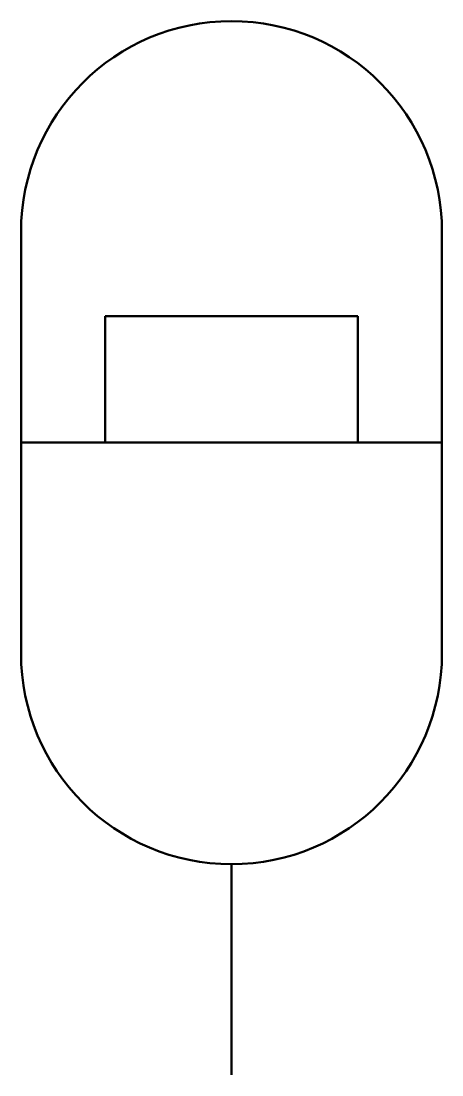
# Model space of a CAD drawing. Header units: millimetres. Extents: x 90.2 to 100.2, y -169.8 to -144.8.
import ezdxf

# ---------------------------------------------------------------- set-up
doc = ezdxf.new("R2010")
doc.units = ezdxf.units.MM
doc.linetypes.add('K5LT_BASIC', pattern=[0])

msp = doc.modelspace()

# ---------------------------------------------------------------- linework, layer by layer
at = {"color": 1, "linetype": 'K5LT_BASIC', "lineweight": 50}
for p, q in [((90.186, -159.784), (90.186, -149.784)), ((100.186, -149.784), (100.186, -159.784)), ((92.186, -154.784), (92.186, -151.784)), ((92.186, -151.784), (98.186, -151.784)), ((98.186, -151.784), (98.186, -154.784)), ((90.186, -154.784), (100.186, -154.784)), ((98.186, -154.784), (92.186, -154.784)), ((95.186, -164.784), (95.186, -169.784))]:
    msp.add_line(p, q, dxfattribs=at)
for centre, start, end in [((95.186, -149.784), 0, 180), ((95.186, -159.784), 180, 0)]:
    msp.add_arc(centre, 5, start, end, dxfattribs=at)

doc.saveas('drawing.dxf')
